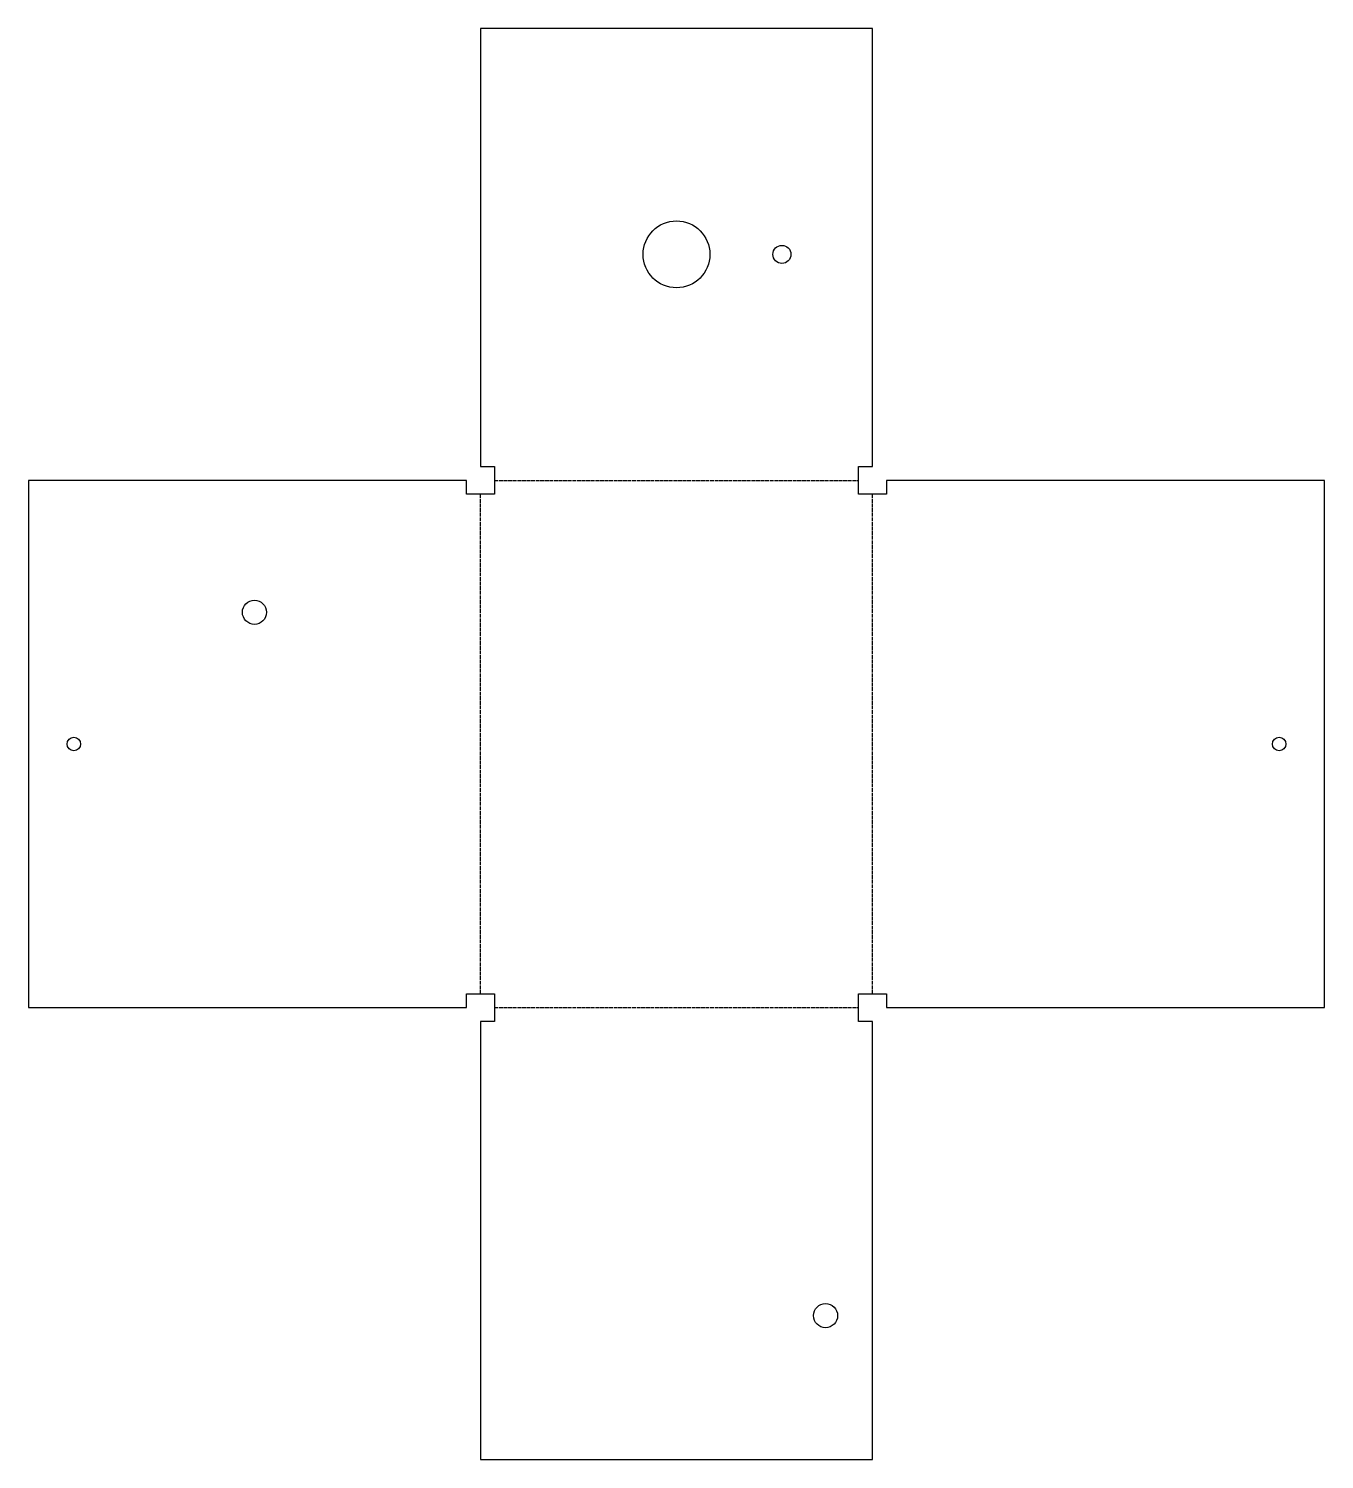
# Model space of a CAD drawing. Header units: millimetres. Extents: x -215 to 215, y -238 to 238.
import ezdxf

# ---------------------------------------------------------------- set-up
doc = ezdxf.new("R2010")
doc.units = ezdxf.units.MM
doc.linetypes.add('DASHED', pattern=[1.524, 1.27, -0.254])
doc.layers.add('BEND', color=1, linetype='DASHED')

msp = doc.modelspace()

# ---------------------------------------------------------------- linework, layer by layer
msp.add_lwpolyline([(215.16, -87.58), (215.16, 87.58), (69.69, 87.58), (69.69, 82.97), (60.47, 82.97), (60.47, 92.19), (65.08, 92.19), (65.08, 237.66), (-65.08, 237.66), (-65.08, 92.19), (-60.47, 92.19), (-60.47, 82.97), (-69.69, 82.97), (-69.69, 87.58), (-215.16, 87.58), (-215.16, -87.58), (-69.69, -87.58), (-69.69, -82.97), (-60.47, -82.97), (-60.47, -92.19), (-65.08, -92.19), (-65.08, -237.66), (65.08, -237.66), (65.08, -92.19), (60.47, -92.19), (60.47, -82.97), (69.69, -82.97), (69.69, -87.58)], close=True)
for centre, radius in [((0, 162.66), 11.11), ((35, 162.66), 3), ((-140.16, 43.75), 4), ((-200.16, 0), 2.25), ((200.16, 0), 2.25), ((49.5, -189.91), 4)]:
    msp.add_circle(centre, radius)
at = {"layer": 'BEND'}
for p, q in [((-60.47, 87.58), (60.47, 87.58)), ((-65.08, -82.97), (-65.08, 82.97)), ((65.08, -82.97), (65.08, 82.97)), ((-60.47, -87.58), (60.47, -87.58))]:
    msp.add_line(p, q, dxfattribs=at)

doc.saveas('drawing.dxf')
